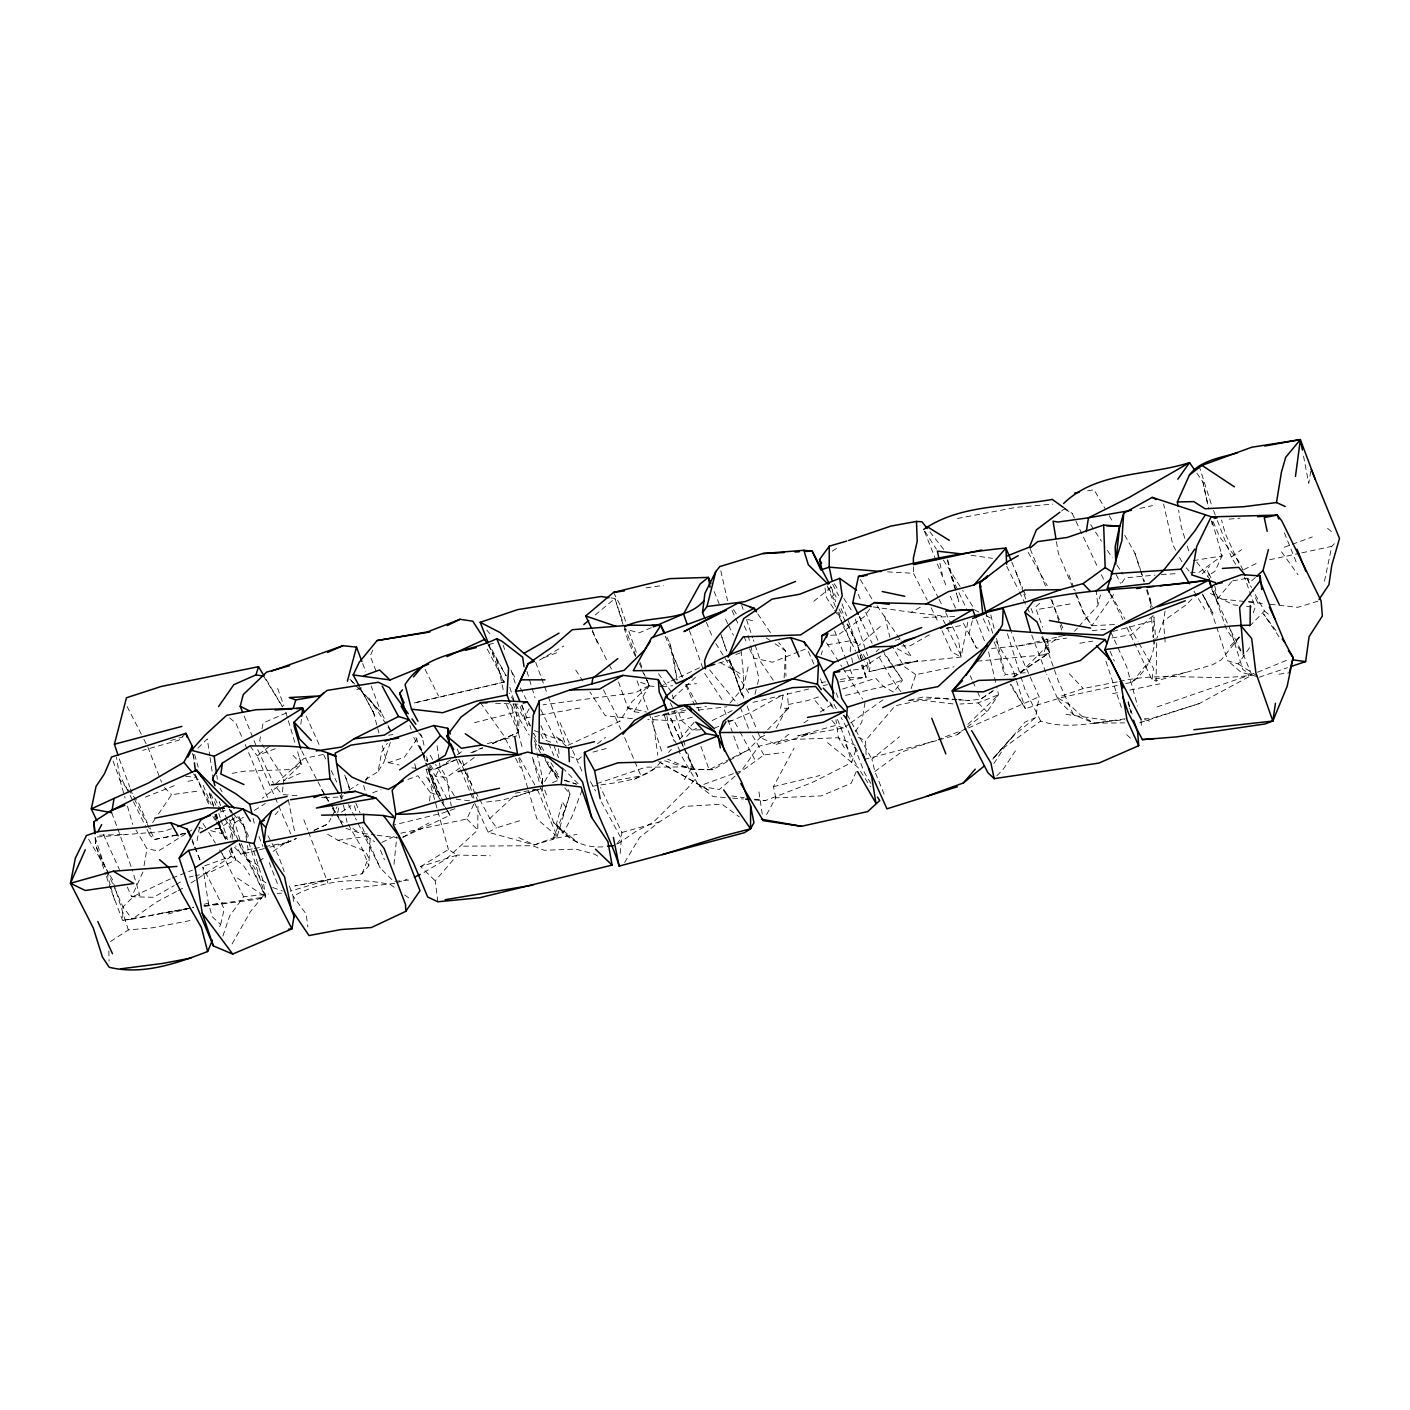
<?xml version="1.0" encoding="UTF-8"?>
<svg xmlns="http://www.w3.org/2000/svg" width="1410" height="1410" viewBox="0 0 1410 1410"><rect width="100%" height="100%" fill="white"/><g stroke="black" fill="none" stroke-linecap="round" stroke-linejoin="round"><path stroke-width="0.75" stroke-dasharray="5 3.75" d="M1156.729 642.854L1156.077 681.048L1151.988 679.779L1134.468 642.995M536.963 752.781L542.55 778.461L542.356 791.045L533.244 789.9L514.157 793.354M850.283 651.79L850.477 640.722L842.792 622.762M1125.779 683.586L1132.142 682.211C1152.798 666.983 1158.897 640.915 1153.063 616.84M741.149 650.644L743.563 675.496L743.211 687.534L728.177 705.194M191.002 883.048L231.381 856.328L231.769 847.727M232.156 839.109L232.438 832.658L224.384 817.571M492.319 743.793L518.351 732.442L519.215 716.844L509.433 686.141M784.136 677.928L785.634 650.909L778.708 642.608M185.45 833.433L154.642 839.461L149.777 835.266L150.271 827.829M620.171 853.491L621.863 832.499L600.572 787.52M370.178 838.157L368.821 865.669L361.912 873.847L294.743 885.921L330.839 879.047L290.319 891.19M424.022 872.438L446.565 858.725L477.778 829.996L477.955 805.392M296.981 795.698L282.229 794.588L283.005 786.41M283.199 784.365L283.78 778.25L265.433 749.626M393.972 864.348L396.827 836.624M300.859 724.264L301.529 718.219M429.574 800.88L430.455 792.667L417.906 775.712L407.631 779.589M864.982 702.673L861.792 722.184L852.803 735.086M1165.101 611.024L1163.461 620.946L1156.764 638.554M967.771 622.321L961.091 657.025L905.608 662.753L869.177 671.706L865.528 663.687M993.557 757.734L1013.402 735.756L1035.592 717.62L1039.135 696.769L1029.494 675.425M1310.789 471.275L1308.727 483.295L1303.563 456.258M144.049 865.669L146.975 848.732L136.03 830.067M197.136 840.66L199.674 826.154M905.608 662.753L917.734 660.938L869.177 671.706L870.534 664.216L866.357 651.913M365.366 779.695L378.091 771.587L381.705 751.953L387.327 743.246M260.462 736.76L259.687 740.691L264.287 747.846M261.996 728.882L263.141 722.995L288.803 711.891M542.55 778.461L540.471 788.93L501.572 800.351L486.238 802.061M337.677 812.883L338.982 806.573M340.726 798.166L341.59 793.953M1324.484 581.237L1331.763 546.375L1334.336 543.731M220.63 924.59L224.208 908.992L202.828 867.009L208.416 903.123L212.258 916.764L220.63 924.59L218.779 928.45M748.164 667L741.537 694.531L746.419 697.879M1078.879 626.463L1097.861 605.472L1100.435 594.949M754.949 694.337L756.958 686.335M757.452 684.343L758.95 678.333L750.684 645.78M972.336 620.717L969.04 633.354L976.443 648.001L980.761 648.124M561.903 804.053L556.509 823.669C565.48 840.342 587.142 849.19 605.454 846.511M230.306 837.417L234.307 823.052L229.425 809.076M474.659 803.101L488.124 832.2L534.178 844.978L552.914 839.338L557.162 836.43L569.975 794.006L565.71 783.872M821.184 654.804L822.365 650.962M977.165 661.184L1043.347 654.91L1047.718 640.827L1044.493 635.452M754.262 799.858L765.066 800.704L812.654 782.338L851.728 762.528L856.346 748.181M390.323 742.471L383.82 762.352L378.091 771.587M222.903 936.064L229.636 915.971L243.648 896.742L268.711 894.063M911.089 688.662L915.795 674.632L954.006 666.807M563.013 815.544L569.975 794.006L564.775 787.908M1253.279 612.768L1255.217 607.41L1244.484 577.113M581.977 790.323L571.649 817.359L562.995 833.433L553.654 822.647L541.07 788.243M552.914 839.338L565.798 807.331L561.938 801.374M361.912 873.847L368.556 857.668L365.49 851.164L337.924 840.254L326.873 833.803M856.311 771.411L851.235 783.22L821.307 795.875L775.8 797.813L765.33 816.866M372.769 650.186L370.178 655.95L376.382 671.918M142.956 872.014L131.659 896.742L153.531 897.306L174.188 885.568M1212.071 521.312L1222.1 555.91L1214.944 571.35L1207.612 575.985M365.472 781.492L369.156 773.667M400.81 833.204L466.798 818.981L475.047 801.585M529.12 708.772L524.009 718.43L530.407 726.027M776.24 728.142L788.824 704.418L807.401 700.611L819.809 696.54M314.077 830.367L327.913 824.004L330.945 818.276M331.967 816.372L337.025 806.837M341.079 799.223L343.106 795.416M775.8 797.813L773.438 786.639L794.094 748.181M232.121 943.942L250.293 911.812L264.463 894.381L239.436 843.356M544.648 781.651L553.002 767.075M618.496 681.929L627.785 707.679L634.095 711.75L649.041 685.965L646.785 680.025M624.612 862.515L639.629 837.47L659.087 822.065L683.832 806.449L722.008 804.211L739.298 816.866M568.054 745.308L619.889 721.25L632.103 701.528L649.287 685.419L643.894 673.469M684.343 779.554L692.38 766.881L687.675 753.063M993.856 763.603L1004.572 747.177L1040.633 721.074C1068.093 730.292 1096.804 721.515 1124.704 719.77M1015.411 750.843L1003.409 768.996L996.799 775.888M967.225 727.066L987.106 711.786L998.562 694.707L996.57 686.141M152.632 822.629L154.888 819.298M158.449 814.028L171.526 794.694L200.22 790.798M417.113 738.84L404.317 757.311L388.473 762.634L385.758 758.527L381.775 743.634M1202.378 594.103L1213.005 613.315L1202.783 594.544L1212.953 615.941L1227.775 660.779L1238.244 663.969L1249.542 647.701M1113.653 594.438L1091.851 625.74L1084.537 615.43L1073.556 589.345M1121.814 582.823L1125.303 577.853L1155.019 575.121M869.741 609.032L863.801 617.087L837.981 634.993L829.944 635.311M684.573 748.675L697.65 776.223L687.181 788.595L653.464 822.136L635.487 831.671L617.175 844.308M616.646 844.044L621.158 838.351L600.66 800.457M1132.142 682.211L1150.084 659.915M1239.513 637.179L1221.307 659.792L1212.635 664.745L1156.077 681.048M1231.617 581.713L1217.606 598.704L1214.68 590.614M600.942 784.876C622.198 781.704 647.948 779.73 661.678 760.66M668.587 752.499L671.354 749.239M679.638 739.439L696.205 719.84M866.057 754.843L865.564 740.497L895.191 705.758L921.417 700.118L953.689 704.013M437.84 901.783L435.232 880.827L457.281 855.059L490.31 855.799M1013.402 735.756L992.711 759.197L1025.14 722.008L1035.592 717.62M275.197 814.645L278.14 811.402M1074.508 631.31L1077.434 628.085M686.688 736.478L692.61 730.257L696.505 728.318M729.516 760.378L748.093 750.032L766.088 731.455M767.586 729.904L788.595 708.225L787.344 693.279M1230.295 646.044L1239.196 636.897M1249.595 626.216L1264.453 610.971L1252.397 589.556M996.535 638.413L1005.33 674.703L1020.346 673.011L1046.766 646.397L1059.615 636.121M1202.095 573.87L1209.516 566.415M1191.908 599.074L1186.039 604.908L1163.461 620.946L1164.59 635.029M197.929 748.111L207.288 738.946L209.755 755.531M938.76 739.986L957.284 734.698L961.867 730.257M967.983 724.335L998.562 694.707L978.117 702.903L959.893 704.031M185.926 733.323L178.788 740.232L142.674 750.367M277.911 786.48L262.348 798.219M299.466 757.928L301.317 764.238L284.15 780.541L300.295 773.226M519.638 820.761L496.567 827.864L489.834 818.487L511.601 798.289L535.342 789.635M672.588 698.479L697.562 675.284M1255.376 577.465L1250.776 581.643L1248.079 578.452M275.884 783.749L304.067 758.386L323.207 754.491M1039.663 603.357L1035.328 607.181L1042.572 627.203M880.351 626.445L857.826 646.309L847.269 617.933M735.121 776.099L719.364 789.477L699.113 786.075L678.721 751.23M736.69 774.76L763.973 754.949L783.978 752.429M595.249 614.989L614.901 598.51L623.149 623.149M876.068 651.596L879.223 648.952M581.378 756.87L578.153 759.496L570.768 756.765M597.505 743.757L605.577 737.201M884.07 794.094L874.852 771.552L871.909 759.162L899.492 736.69M813.799 601.295L831.177 587.212L835.672 601.753M757.716 731.684L760.166 737.624L776.275 744.357L791.627 731.949M957.284 734.698L965.568 728.336M1061.536 510.966L1064.885 508.446M269.856 746.137L257.025 755.637L274.333 795.769M874.852 771.552L901.29 752.129L936.187 740.162M1235.689 564.317L1231.335 557.109L1241.576 549.636M450.495 759.69L440.167 767.128L435.443 776.416L447.887 800.58M457.386 754.72L462.55 751.001M474.289 757.558L446.635 777.439L435.443 776.416L428.217 763.445M843.515 728.001L836.095 725.304L797.901 735.861L843.515 728.001L848.89 724.158M850.688 722.872L882.96 699.853M1220.778 553.407L1222.1 555.91L1199.082 572.301L1188.612 572.918M219.66 828.287L213.245 829.186L219.66 828.287L237.444 815.755M259.105 861.21L266.137 856.311M273.17 851.393L288.997 840.36M1013.931 677.17L1049.41 652.724L1047.718 640.827M993.292 690.495L980.814 699.06L969.498 700.594L959.029 699.801M1012.891 677.029L1049.41 652.724L1042.73 636.615M342.894 825.996L337.237 814.998L351.019 805.639M252.337 848.89L248.107 849.666L241.039 854.389L233.672 846.194M803.876 722.854L809.305 719.276M820.162 712.103L832.852 703.731M832.288 551.187L839.567 546.428M992.957 691.129L980.814 699.06L977.289 691.288M110.491 941.528L128.328 929.948L152.439 927.798L193.611 919.902M880.827 655.967L860.488 669.063L843.955 671.142M349.01 790.129L358.105 784.33M234.307 823.052L243.436 817.289M254.399 810.38L265.344 803.471M185.697 833.839L158.449 850.953L146.975 848.732M187.512 832.693L192.959 829.274M420.638 866.604L448.433 849.525L457.281 855.059L420.638 866.604L435.232 880.827M539.466 660.162L563.753 646.062M929.313 634.87L910.349 645.71L901.871 645.991M176.056 884.511L183.582 880.245M664.656 760.783L690.354 769.049L709.107 769.754L712.808 769.666L727.666 761.4M873.231 606.934L911.23 612.292L922.352 606.106M402.731 837.24L428.904 822.947M1139.756 722.748L1199.205 703.59L1251.816 675.196L1244.325 656.796L1226.242 628.596L1212.776 589.891M176.373 891.543L156.281 902.188L132.24 919.126L122.582 920.413L111.372 890.856M178.189 890.574L185.503 886.696M641.938 669.997L649.287 685.419L635.663 692.61L542.991 704.824M659.827 686.846L669.257 681.964M671.142 680.977L700.488 667.318M488.124 832.2L496.567 827.864M634.394 779.307L654.769 768.82M730.451 758.791L709.107 769.754L700.699 745.82M732.407 757.804L748.093 750.032M760.166 737.624L765.841 734.751M1243.832 569.64L1258.971 562.061M712.103 720.58L733.553 709.953M381.828 842.457L395.117 835.971M297.616 751.706L301.317 764.238L290.354 769.56L244.441 771.182L229.777 773.808M231.029 847.974L235.858 859.889L209.35 872.667L195.25 875.733M170.416 878.888L133.968 896.125L122.987 906.983L122.582 920.413L193.505 907.441M172.337 877.972L192.43 870.164M269.786 847.181L286.212 843.057L296.294 838.58M286.212 843.057L296.153 838.509M314.025 830.349L327.913 824.004M455.077 759.955L433.505 769.754L424.851 768.996M470.764 752.817L482.608 747.617M966.467 728.811L938.249 739.457M968.423 727.948L1039.135 696.769M457.034 759.373L433.505 769.754L428.957 762.669M472.72 752.447L482.52 748.128M714.711 728.071L718.765 726.309M728.864 721.938L751.107 712.297L783.22 694.566L780.594 708.296L788.595 708.225M651.261 627.714L639.171 632.843L624.63 628.948M492.531 743.405L518.351 732.442L516.36 712.068L513.187 704.048M1257.508 672.217L1289.181 659.245M552.544 782.62L558.272 780.294L547.732 761.594M798.624 651.773L772.486 662.242L753.751 658.047L748.322 646.185M800.633 650.979L806.661 648.565M145.248 797.179L175.88 785.035M543.766 657.73L557.408 652.477M275.32 748.71L257.025 755.637L250.046 745.89M372.698 792.79L380.911 789.688M537.457 789.529L557.162 836.43L534.178 844.978L517.999 837.152M1284.263 547.256L1290.273 545.053M1292.265 544.313L1312.287 536.963M1043.347 654.91L1049.41 652.724L1041.32 635.328M733.359 773.667L699.113 786.075L713.231 796.615L730.503 797.972M735.385 772.944L741.431 770.741L758.739 746.242L786.551 739.686L838.404 737.73L855.147 745.291M735.826 654.487L741.607 652.442M204.732 865.793L231.381 856.328L243.295 865.37L249.799 875.116M454.884 808.723L442.793 813.006L393.584 825.044M1157.169 706.921L1253.437 673.733M1117.319 681.894L1083.215 688.538L1057.13 697.509L1046.661 674.227M171.526 828.692L163.366 831.477L94.999 837.17L95.898 845.894L105.75 874.5M220.489 812.001L228.649 809.234M356.748 689.543L362.652 687.551M596.835 783.643L645.851 767.146L692.38 766.881L697.65 776.223M1259.253 677.205L1287.471 667.705M394.8 883.347L341.696 889.657M396.844 882.66L407.049 879.241M842.563 689.067L875.663 678.192L883.524 686.547L893.728 692.169L902.506 680.202L882.378 649.869M1199.205 703.59L1150.842 718.73L1144.427 718.73M394.201 887.26L390.711 884.704C357.717 877.002 323.101 879.963 293.104 896.196L293.597 904.638M776.275 744.357L812.883 733.218L797.901 735.861M1317.909 601.206L1297.799 607.322L1267.854 604.044M170.68 740.567L182.947 736.866M718.712 663.105L728.547 660.197L750.279 695.535M654.628 716.844L683.409 708.543M946.233 628.649L950.375 627.45M936.716 740.585L866.198 758.933M621.863 832.499L659.087 822.065M692.363 717.144L678.404 721.003L647.789 719.435M168.107 914.015L193.575 907.141M204.186 904.268L208.416 903.123M592.976 752.094L609.261 747.723M487.331 743.669L516.677 735.897M1112.895 631.416L1150.948 621.369M895.385 640.211L901.589 638.589M474.465 722.66L516.36 712.068M257.466 850.265L241.039 854.389L235.664 845.894M259.528 849.754L267.741 847.692M489.2 644.405L493.465 643.348M752.94 702.339L808.582 689.032M773.438 786.639L819.897 775.518M888.511 667.829L917.734 660.938M504.427 682.035L413.518 703.114L504.427 682.035L485.622 645.903M845.524 695.377L883.524 686.547L902.506 680.202L884.387 654.134M823.246 685.612L827.406 684.643M991.565 648.441L1019.888 645.727L1065.678 635.135M1139.879 508.393L1152.552 505.555M685.877 710.076L661.131 715.469L685.965 711.979M696.188 707.82L706.445 706.533M1185.722 672.394L1151.988 679.779L1153.468 668.393L1139.192 643.647M189.204 877.038L193.24 876.174M1117.319 685.419L1062.241 697.351L1025.334 708.648L1010.247 684.696M1269.687 559.752L1299.65 553.302M1301.783 552.843L1331.763 546.375M530.125 717.144L524.009 718.43L509.08 693.015M540.347 714.993L580.567 707.926M1112.596 693.667L1119.046 692.31M1129.798 690.072L1159.901 683.815M1119.452 681.488C1162.792 671.125 1207.894 681.559 1251.816 675.196L1242.897 669.574L1230.648 630.358L1211.807 589.345M957.425 518.492L1016.099 507.371L1052.918 504.075M254.47 848.485L262.947 846.916M265.062 846.529L288.398 842.228M946.991 628.155L961.391 625.494M1232.728 580.867L1247.48 578.206M827.529 644.828L850.477 640.722L857.016 643.207L859.589 652.795M187.882 781.299L198.352 779.43M556.421 838.086L576.919 834.42M616.804 780.188L641.004 775.941L624.401 737.025M839.814 681.894L866.057 677.346L862.814 665.079M1087.603 490.839L1094.037 489.746L1104.911 508.323M159.559 913.521L187.019 908.868M203.921 905.995L265.574 896.919L263.282 881.409L252.989 848.697M1039.434 609.138L1073.68 603.357M592.588 786.251L598.862 785.211M1079.866 643.242L1092.697 641.109M1111.944 637.919L1131.19 634.729L1154.279 614.654L1153.186 637.549L1151.459 616.487M1193.389 560.616L1222.1 555.91M1019.888 645.727L1066.542 638.113M388.666 735.209L392.932 734.522M821.184 682.528L825.467 681.841M840.43 679.444L853.261 677.382L866.057 677.346L862.867 665.291M204.009 905.766L222.939 902.77M698.443 710.023L726.802 706.798M954.711 616.558L923.603 617.404M646.097 587.847L663.44 585.397M185.397 833.151L154.642 839.461L147.38 824.48M1125.162 718.783L1094.213 723.154L1073.433 714.694L1060.091 702.145L1057.13 697.509L1069.45 704.577L1081.399 715.857L1094.213 723.154L1124.581 722.872M533.244 789.9L538.655 789.177M187.53 908.639L132.24 919.126L122.987 906.983L113.382 885.304M204.908 906.313L257.025 899.316L265.574 896.919L249.006 842.845M1278.958 674.174L1289.286 672.817M337.924 840.254L370.372 835.989M1092.098 630.623L1106.727 629.16M727.507 721.039L733.905 720.387L738.963 729.851M321.656 797.443L330.24 796.632M408.618 880.104L393.725 881.426L380.242 868.049L355.408 818.047M661.977 686.67L672.764 685.736M685.701 684.625L696.487 683.691M1229.15 519.109L1240.077 518.193M277.224 893.447L281.489 893.147M700.647 729.728L692.61 730.257L681.524 720.51L677.928 710.675M1161.382 574.54L1178.126 573.535M1114.446 624.542L1091.851 625.74L1083.056 611.411L1074.438 589.186M324.388 797.778L338.118 797.091M1020.346 673.011L1028.454 672.658M99.634 835.178L126.001 834.473M463.537 846.176L532.451 845.7L544.366 850.283L575.756 849.102L594.703 854.231L599.92 857.491M712.808 769.666L690.354 769.049L667.635 759.144M495.527 703.255L519.303 704.207L527.71 726.062M632.491 718.642L605.295 715.716L589.926 691.957M887.577 571.861L913.504 573.324L927.251 600.131M1248.678 601.735L1257.385 602.264L1254.036 594.368M956.949 699.642L938.126 698.232L907.053 700.682L923.638 696.91L956.403 699.536M732.671 798.148L743.458 798.994M958.571 699.712L969.498 700.594M649.041 685.965L655.509 686.494M411.879 767.868L416.197 768.238M185.662 776.311L196.272 777.298L208.98 804.74M1244.325 601.453L1217.606 598.704L1214.68 585.502M1248.608 601.929L1265.722 603.815M469.565 800.774L456.47 799.311L435.602 764.414M1237.962 605.401L1233.644 604.908L1210.45 593.451M1246.581 606.406L1255.217 607.41M911.23 612.292L941.052 615.853L945.951 625.476M345.855 828.287L359.779 833.046L374.919 834.967M377.087 835.231L400.863 838.263L449.949 815.28L446.247 807.577M634.095 711.75L642.414 712.896M971.102 555.276L992.481 558.342M731.737 795.945L744.233 797.725M754.65 799.206L765.066 800.704M610.953 597.946L614.901 598.51L623.749 626.904M1065.995 714.341L1110.586 720.81M388.473 762.634L399.118 765.013M627.785 707.679L646.538 712.05M747.67 619.466L753.539 620.893M198.599 827.511L202.617 828.551M210.636 830.649L222.657 833.786L226.235 838.721M1257.209 676.641L1240.941 672.165L1227.775 660.779M564.582 780.488L576.426 784.207M430.455 792.667L437.223 794.87L440.695 800.439M564.441 780.082L576.373 784.013M1144.656 719.558L1152.27 722.114M640.545 682.281L649.287 685.419M272.712 887.507L282.405 891.014M534.267 730.591L562.149 740.902L564.811 744.409M550.764 742.171L543.326 739.386L540.823 733.746M858.267 737.395L865.564 740.497M239.154 844.026L246.609 859.395L255.598 863.66L261.537 868.701M978.769 612.028L975.068 610.178L962.66 590.508M986.172 615.765L991.723 618.549M720.457 662.647L743.563 675.496M658.682 761.576L709.988 790.992L660.585 762.669M1064.603 509.151L1072.199 513.346L1097.738 567.349M897.253 648.688L911.494 656.743L901.025 640.792M1238.244 663.969L1257.491 676.095M339.035 819.58L344.216 822.947M352.87 828.551L359.779 833.046M237.497 878.113L265.574 896.919L240.599 842.211L231.311 810.644M766.141 637.813L773.226 642.572M775.007 643.771L785.634 650.909L785.934 676.183M266.014 882.889L260.973 879.399L253.465 866.269L246.609 859.395M1063.88 507.547L1072.199 513.346M915.795 674.632L903.845 666.26L891.913 645.657M562.149 740.902L555.769 736.284L566.133 746.154L548.296 696.716M362.476 827.582L365.719 835.407L374.514 841.752M404.652 894.927L409.887 898.752M1264.453 610.971L1270.921 616.188M827.547 742.682L858.003 767.463L870.499 786.78M1327.585 528.327L1333.543 533.385M229.689 717.866L235.734 723.013L241.762 736.707M557.162 836.43L536.91 818.822L528.768 791.609M1126.731 734.733L1131.225 738.84M351.319 680.642L357.153 686.37M358.616 687.798L381.229 712.702L387.08 723.612M978.117 702.903L987.106 711.786M466.798 818.981L477.778 829.996M164.424 787.538L171.526 794.694M562.378 767.727L578.364 783.978M543.608 755.02L549.054 766.846L559.047 777.28M1069.309 673.751L1083.215 688.538M349.874 679.215L381.229 712.702L371.183 686.053M549.054 766.846L560.616 779.236M292.98 755.249L301.317 764.238M227.786 839.637L221.899 833.098L217.986 820.708M1186.233 567.807L1189.141 571.068M229.477 809.287L232.209 812.477M233.567 814.063L244.476 826.806L247.12 843.427M815.191 700.647L824.938 712.156M831.918 720.369L836.095 725.304M486.785 630.094L492.055 636.333M276.959 788.296L282.229 794.588M770.389 632.632L757.628 613.65M193.522 773.949L196.272 777.298M709.723 669.979L737.536 703.942M237.444 816.778L242.837 823.387L249.57 838.597M113.1 761.083L119.797 779.642L126.424 787.732M127.746 789.336L138.339 802.272L147.38 823.246M929.824 531.782L944.189 550.059M1196.773 562.026L1209.568 578.805M871.874 598.827L858.478 576.514M877.02 605.683L899.862 639.03M1275.98 630.605L1263.448 613.843L1280.068 638.36M418.735 732.812L422.33 737.694L424.727 748.322M1281.549 551.856L1298.064 574.822M480.387 702.656L503.511 735.192L510.579 748.692M658.452 673.627L670.755 691.023M1196.826 473.125L1202.906 481.867L1208.07 505.503M900.796 691.658L889.534 675.443L878.853 656.672M773.279 680.184L760.854 662.207L753.363 639.858M219.466 849.807L225.653 858.813M863.308 654.557L866.604 659.51L869.177 671.706M733.517 609.649L737.077 615.042M744.233 625.828L747.635 633.513M704.683 673.434L723.312 701.528M368.821 697.827L390.517 730.856M212.91 816.584L215.272 820.197M216.453 821.995L223.538 832.834L225.494 838.703M1090.706 524.731L1101.457 541.211M1107.414 550.376L1112.19 557.708M1116.967 565.04L1122.924 574.187M540.541 752.993L533.808 739.651M545.265 760.272L558.272 780.294M833.504 608.397L826.56 597.628L824.779 586.789M834.667 610.195L841.629 620.964M575.738 670.05L582.823 681.012M834.297 583.758L839.02 591.054M843.726 598.351L853.138 612.962M420.955 750.261L414.928 734.98M422.101 752.041L427.812 760.889M924.854 531.253L936.416 549.248M943.343 560.052L961.532 588.728M826.577 642.872L841.699 666.437M842.863 668.252L862.656 699.06M510.438 704.101L529.279 735.121M203.022 823.493L207.534 830.631M208.662 832.411L215.43 843.127M426.613 777.033L438.739 796.386M715.787 643.524L734.381 673.257L741.537 694.531L729.622 659.774M441.859 802.29L446.476 809.71M447.64 811.578L449.949 815.28L445.014 806.767M854.883 746.807L858.073 751.971M263.547 676.13L282.511 706.886M301.705 750.878L324.864 794.905M325.992 796.738L331.614 805.868M332.742 807.683L337.237 814.998M339.898 795.081L342.101 798.695M995.936 641.092L1012.468 668.199L1015.041 676.289M870.939 783.466L864.471 772.75L848.186 730.697L841.118 717.531M763.973 754.949L750.173 731.755M487.966 644.775L506.172 675.901L488.917 644.229M430.12 755.231L434.509 762.581M266.173 679.461L282.582 706.833M220.066 788.419L222.128 791.891M1193.953 591.107L1204.792 609.367M88.601 839.179L109.081 873.812M110.174 875.645L112.324 879.294L128.328 929.948M1010.882 684.132L1025.334 708.648L1015.693 678.316M844.431 747.934L838.404 737.73L835.918 719.699M535.782 737.025L533.632 733.341L535.447 737.289M541.193 746.19L544.419 751.706M550.905 762.722L558.466 775.571M1109.265 515.76L1113.6 523.18M321.48 789.441L324.776 795.081M325.869 796.967L331.35 806.397M332.46 808.283L336.849 815.808M442.053 801.673L444.027 805.075M1110.639 594.139L1124.916 618.902M1129.304 626.516L1138.099 641.744M348.147 824.215L361.876 848.044L368.821 865.669M1028.242 552.42L1047.278 585.661M238.924 816.549L242.837 823.387L247.755 838.827M1124.704 535.201L1134.962 553.284L1140.39 569.376M534.02 737.271L542.462 752.235M519.585 757.681L536.399 787.661M413.764 737.518L420.991 750.49M422.013 752.341L427.177 761.594M847.216 714.817L871.909 759.162M210.742 793.618L215.994 805.392M686.388 684.625L696.663 703.308M845.559 744.762L858.003 767.463M360.185 687.816L374.972 715.416L359.391 686.511M592.517 631.768L608.08 662.77M609.12 664.692L612.24 670.437M459.184 759.69L463.238 767.146M590.42 781.492L595.531 790.975M834.033 704.383L837.064 710.023M388.05 725.427L390.975 730.891M1175.711 550.252L1172.856 544.894L1163.602 504.057M1179.518 557.391L1182.391 562.749M739.968 731.755L756.148 762.017M475.628 791.874L478.677 797.584M479.7 799.47L489.834 818.487M331.544 804.37L335.65 812.125M336.673 814.046L341.802 823.74M134.25 798.924L146.464 822.612M832.675 584.322L838.721 595.76M267.97 835.795L278.263 855.253L284.203 871.627M955.504 608.133L950.287 596.254M963.488 623.326L976.443 648.001M839.02 609.049L846.018 622.339M847.022 624.225L857.016 643.207L859.677 653.253M603.445 689.878L619.889 721.25M515.619 758.351L520.66 767.992M464.595 770.794L458.62 759.232M465.6 772.715L473.601 788.067M512.394 672.676L516.342 680.272M520.29 687.868L526.194 699.254M1230.648 630.358L1242.386 653.024M348.499 804.705L354.421 816.143M194.95 774.108L210.337 804.899M132.434 799.84L119.286 774.495L116.501 757.188M133.439 801.797L146.111 827.317M830.455 586.049L836.112 597.047M613.597 592.412L620.1 605.049L625.652 621.616M670.296 702.85L673.293 708.666M931.199 607.798L938.566 623.097M666.824 637.056L669.821 642.907L673.575 657.254L677.082 680.131L669.821 642.907M127.076 706.516L142.886 737.36M143.873 739.281L146.834 745.062M147.821 747L161.551 782.18M946.921 627.415L962.307 658.259M225.494 839.496L217.158 822.383M230.2 848.767L235.858 859.889M928.538 578.576L938.108 597.435M939.06 599.321L942.885 606.864M843.356 626.639L855.641 651.067M540.894 725.498L547.855 741.378M425.062 669.345L438.545 696.082M727.648 623.625L724.07 615.729M728.617 625.564L733.429 635.205M222.198 853.825L243.648 896.742M1109.3 592.341L1122.924 619.642M1126.819 627.432L1133.534 641.057M677.011 745.062L669.415 729.869L666.384 713.002M677.946 746.965L680.801 752.658M1040.633 721.074L1024.894 689.261L1021.016 676.941M1006.758 566.291L1018.39 589.856M1019.36 591.83L1026.145 605.577M1027.114 607.551L1030.023 613.438M1041.655 637.003L1049.41 652.724M540.805 709.565L557.232 743M1101.333 574.681L1104.048 580.197M214.902 798.553L222.375 813.782M1116.226 574.61L1120.492 583.405M945.758 612.768L951.503 624.595M952.455 626.551L958.201 638.377L961.091 657.025L951.486 651.773L942.021 630.746M1243.038 570.239L1238.368 560.563L1219.791 537.192L1212.688 520.59M1246.793 577.959L1251.463 587.635M1211.014 577.941L1207.365 570.363L1210.291 578.47M221.458 807.525L235.435 836.341M440.678 796.033L425.855 763.004L437.223 794.87L428.605 771.006L439.532 795.91M441.594 797.954L445.313 805.656M859.201 616.399L872.12 643.312M420.48 733.835L422.33 737.694M323.877 755.178L325.71 759.021M331.191 770.512L336.69 782.004M635.522 656.514L628.173 641.092L624.383 628.93M679.902 738.84L668.358 713.407M680.836 740.814L683.639 746.701M257.713 749.644L273.452 783.308M103.388 834.491L119.445 869.582M947.379 559.876L951.186 576.197L966.432 608.609M877.901 640.316L865.687 612.363M615.447 717.69L620.823 729.287M214.426 816.513L216.241 820.426M983.246 618.62L990.437 634.165M994.032 641.92L998.527 651.632L1004.431 675.496M147.028 829.309L149.777 835.266M539.078 745.167L542.709 753.046M457.21 749.027L459.801 754.667M214.813 814.645L221.053 828.269L216.347 814.046M732.072 610.565L734.786 616.487M735.685 618.479L738.399 624.418M743.81 636.28L747.423 644.194M683.321 746.965L668.269 712.491M684.238 748.957L692.38 766.881M1110.78 631.962L1126.766 667.089L1137.57 705.899M970.239 675.742L972.001 679.62M972.882 681.559L976.407 689.331M860.082 651.684L847.621 623.907M860.981 653.694L864.63 661.695M1028.63 673.469L1016.363 646.291L1011.516 632.314M559.999 722.66L571.702 748.551M572.619 750.543L583.423 774.442M306.181 715.998L320.334 747.353M1045.779 672.288L1031.785 635.099M635.822 655.527L623.837 625.212M639.417 663.493L642.995 671.477M127.305 887.031L131.659 896.742L139.854 895.421L133.263 873.178M1073.433 714.694L1058.311 680.942L1041.585 633.425M355.761 803.118L360.043 812.794M365.719 835.407L380.242 868.049M112.5 883.33L95.898 845.894L95.087 835.795M828.763 587.653L834.015 599.55M808.388 651.596L814.363 665.15M820.338 678.703L822.911 684.502M1212.582 591.142L1218.117 603.691M673.575 657.254L682.334 677.205L664.815 635.346M685.842 685.189L694.619 705.159M245.217 744.533L268.2 799.223M275.197 797.778L277.805 803.806M278.669 805.797L290.777 833.909M521.541 705.3L530.178 725.339M841.047 608.556L844.326 616.24M506.401 704.507L518.351 732.442M1110.181 651.314L1114.323 661.114M1247.357 578.558L1250.688 586.472M1072.71 587.336L1058.346 553.231L1056.231 540.435M229.389 819.598L238.607 841.382M548.719 743.405L553.813 755.548M1011.798 562.132L1022.673 588.305M743.757 698.109L728.899 659.281M747.036 706.005L756.888 729.71M456.576 759.655L459.854 767.551M460.682 769.525L469.724 791.257M470.552 793.231L473.83 801.127M203.199 785.405L211.218 804.687M215.237 814.328L222.657 833.786M1023.501 590.314L1026.85 598.369M1031.027 608.433L1033.53 614.478M192.077 841.083L193.734 845.083M194.562 847.075L200.361 861.034M1030.269 549.107L1045.92 587.018M1050.873 599.003L1064.039 631.116M858.214 594.245L860.717 600.29M380.418 850.089L384.401 859.747M1238.755 563.172L1225.237 533.509L1221.571 519.955M714.147 591.53L719.118 603.639M1284.404 532.857L1296.372 562.449M244.194 716.174L256.92 747.67M706.428 622.321L711.909 635.91M439.638 795.663L429.01 767.428M834.614 630.781L845.965 659.157M846.775 661.167L849.208 667.247M850.018 669.274L853.261 677.382M924.519 531.482L947.079 588.146M829.908 702.057L833.028 709.847M592.235 630.041L597.646 643.612M827.176 585.908L836.888 610.354M837.699 612.381L842.546 624.612M836.165 692.892L838.545 698.919M258.946 836.377L262.894 846.458M269.204 862.567L278.687 886.749M831.442 703.854L833.733 709.706M837.558 719.47L843.656 735.103L851.728 762.528M191.954 839.126L194.298 845.101M195.073 847.093L200.502 861.034M740.321 707.344L749.098 729.939M488.953 644.828L504.04 683.691M1068.956 575.051L1073.662 587.177M553.971 745.855L558.572 757.787M462.216 760.625L466.128 770.759M466.904 772.786L475.487 795.117M476.263 797.143L477.831 801.197M664.022 714.764L674.227 741.413M1213.534 510.438L1216.636 518.563M1217.412 520.59L1231.335 557.109M636.28 652.301L628.419 629.9M640.034 662.207L642.29 668.146M303.837 819.739L307.732 829.961M308.508 832.006L327.931 883.101M111.672 812.689L117.012 826.789M117.788 828.798L132.681 871.151M857.527 654.822L860.629 663M861.404 665.062L866.057 677.346M637.038 680.801L648.424 711.028M649.182 713.037L662.682 754.526M362.687 663.511L365.772 671.706M976.495 619.695L984.814 641.814M546.481 794.852L532.152 756.8L539.871 784.048M344.692 775.095L350.032 789.3M119.251 758.897L129.755 786.903M130.496 788.913L133.509 796.914M841.981 603.744L846.511 615.906M535.712 662.33L540.894 676.483M541.634 678.51L547.556 694.689M1015.993 572.196L1023.255 592.165M1023.977 594.174L1026.163 600.149M672.2 694.954L673.627 698.884M289.385 885.956L293.104 896.196L306.199 914.173L307.873 927.005M724.37 709.935L727.243 717.919M727.965 719.911L732.988 733.87M733.693 735.861L740.162 753.821M277.629 688.38L283.956 705.987M689.419 630.499L703.237 669.345M720.51 633.178L726.749 651.226M729.516 659.245L734.381 673.257M721.902 637.267L726.82 651.579M218.797 813.535L220.189 817.606M220.894 819.633L227.204 837.945M94.999 837.17L106.05 870.375M106.437 876.544L110.667 888.811M684.978 745.167L674.28 710.605M855.236 619.113L865.652 649.869M1141.078 571.385L1144.462 581.431M1147.176 589.486L1152.34 607.04M985.59 611.975L992.852 633.425M741.766 605.331L743.14 609.384M746.542 619.554L752.676 637.831M1105.898 661.29L1122.413 710.57M229.425 850.459L231.381 856.328M213.65 805.938L208.927 791.715L213.439 806.238M1129.657 708.12L1130.996 712.156M464.242 768.996L471.68 791.398M472.35 793.442L474.377 799.54M1052.001 600.237L1059.439 623.132M1060.126 625.212L1062.153 631.468M192.447 753.416L195.073 761.453M1199.046 465.688L1212.001 506.384M697.879 707.186L699.113 711.063M409.922 725.427L411.209 729.446M216.047 814.504L217.334 818.646M1134.962 553.284L1143.968 581.925M1146.559 590.103L1151.706 606.476M1007.445 633.813L1020.364 674.879M503.282 645.375L504.568 649.481M511.054 670.032L515.584 684.432M522.053 704.982L523.357 709.089M1184.823 538.25L1181.192 526.512L1178.637 510.12M1187.255 546.093L1189.088 551.962M838.879 612.116L841.435 620.418M1128.282 701.546L1132.054 713.883M526.97 671.407L535.007 697.774M951.186 576.197L958.835 601.524L956.614 593.222M345.926 777.738L349.539 789.794M354.368 805.85L356.184 811.878M518.739 758.122L528.133 789.512M363.621 785.405L366.529 795.134M285.86 712.314L295.131 743.458M119.797 779.642L125.102 797.989M127.446 806.132L132.751 824.48M106.631 872.42L110.174 884.704M110.755 886.749L114.88 901.078M1127.965 702.268L1130.961 712.826M859.871 616.981L860.999 620.982M194.633 754.562L198.211 767.075M426.261 769.384L448.433 849.525M947.714 560.017L956.068 591.142M373.245 711.715L378.938 732.988M860.206 655.245L862.338 663.282M414.716 763.709L416.849 771.711M860.118 654.839L862.285 663.017M511.83 707.767L522.863 750.049M748.146 635.558L750.19 643.736M990.842 614.936L994.473 629.882M884.74 615.976L889.851 637.179M253.077 818.293L254.981 826.295M988.586 651.878L996.059 683.991M1211.384 520.924L1212.283 524.837M851.675 657.871L853.526 665.978M720.81 570.821L727.56 600.66M426.631 756.817L428.534 765.313M535.095 744.233L536.505 750.649M496.567 659.069L503.723 692.116M1202.906 481.867L1208.67 509.045M343.458 805.145L345.732 815.932M346.19 818.082L347.089 822.383M939.906 563.136L942.426 575.139M288.38 800.069L295.166 834.315M1151.3 606.106L1149.908 597.523L1150.771 608.062M450.248 799.858L446.635 777.439L440.167 767.128L439.532 762.845M450.583 801.885L451.235 805.974M247.437 845.507L248.107 849.666M758.95 791.891L762.316 814.504M210.055 757.593L212.804 776.24M437.065 745.714L439.233 760.695M652.566 717.426L657.8 755.266M216.77 775.095L217.351 779.289M193.329 754.491L194.122 760.713M1153.415 639.453L1154.279 647.067M1096.099 589.68L1097.861 605.472M558.554 748.692L559.259 756.165M1164.748 637.038L1165.224 643.066M1141.007 720.404L1141.624 728.935M108.87 950.886L109.081 961.127M913.451 566.802L913.504 573.324M577.324 842.193L567.983 835.954L553.654 822.647L577.324 842.193M421.749 750.984L419.634 744.991L421.713 751.001M425.256 760.959L422.454 752.975L425.15 760.995M220.524 805.603L219.325 801.708L220.524 805.603"/><path stroke-width="1.5" d="M662.189 854.672L721.18 836.465L750.543 828.798L750.596 805.974L741.713 782.25L715.17 731.984L684.379 705.564L646.185 715.557L612.275 739.968L584.515 752.358C582.541 793.812 607.728 827.97 619.149 866.092L744.533 832.658L750.543 828.798L753.945 822.717L750.596 805.974M846.705 541.052L829.256 546.181L829.221 567.155L831.953 580.109M1122.783 697.016L1128.3 712.861L1142.4 739.598L1176.398 736.901L1264.982 723.964L1272.842 721.056L1287.171 686.282L1293.129 657.624L1284.739 642.361L1274.887 618.814L1260.135 580.85L1260.135 575.932L1241.734 574.575L1215.843 583.899L1195.045 595.937M667.3 697.051L658.311 679.638L622.956 675.355L569.675 690.036L539.325 700.647L539.096 742.806L568.653 747.917L594.421 741.748M1250.317 605.56L1250.071 625.247C1200.439 625.159 1153.803 644.07 1104.929 649.552L1108.877 659.422M821.501 646.291L821.924 635.628L874.482 602.581L928.133 604.009L949.952 610.689L972.724 609.631L975.738 617.686M833.627 700.188L832.182 685.542L833.61 672.464C889.587 649.552 943.519 621.387 1003.215 608.362L1002.439 624.841L996.888 634.183M821.29 689.596L817.483 684.238L818.487 664.921L817.641 659.386L804.123 641.902L790.798 637.62C743.951 643.912 700.241 664.78 665.573 696.822L663.616 702.726M509.75 702.286L506.965 694.971L508.587 668.128L496.778 638.659C465.882 653.87 425.133 652.143 405.075 684.608L411.473 709.177L417.959 721.215M1215.438 518.122L1152.27 497.377L1123.664 513.275L1121.866 540.753L1107.343 588.428L1109.3 592.341M957.39 786.762L886.943 808.829L846.441 718.518L847.339 707.168L841.752 698.267L837.522 680.66L833.61 672.464L839.814 671.671M561.18 784.559L581.061 787.027L591.689 817.5L607.904 841.611L612.099 865.105L479.7 897.747L437.84 901.783L427.653 896.971L413.465 862.85L393.249 824.921L395.857 814.187C452.945 815.509 504.78 786.463 561.18 784.559L562.713 769.032L548.631 757.611L527.71 752.076L458.109 771.658M1116.085 559.664L1119.522 527.375L1123.664 513.275M301.758 716.21L302.639 708.155L256.162 709.723L226.675 715.293L205.437 734.769L191.355 750.314L187.882 757.1M321.586 815.174L363.621 814.416L383.52 815.526L398.66 835.883L419.986 890.715L405.763 911.354L371.412 927.533L341.255 929.507L309.001 935.553L291.535 909.714L284.485 876.632L273.663 861.034L264.058 842.087L265.838 827.494L271.654 811.085L288.38 800.069M704.859 618.426L702.515 612.61L704.894 593.381L715.787 571.543L719.84 566.556L762.722 553.548L803.841 550.305L812.195 551.134L829.203 583.564M1295.473 476.333L1300.372 439.603L1251.763 447.234L1201.99 465.388L1189.406 475.047L1177.368 501.925L1178.002 506.031M1291.507 666.348L1305.625 661.59L1309.079 636.703L1322.368 615.976L1321.099 600.924L1281.831 520.924L1277.213 515.091L1211.102 516.888L1196.685 546.498L1191.767 574.892L1215.631 582.683M335.88 756.095C309.037 743.951 278.792 746.242 250.046 745.89L222.48 762.986L220.859 774.037L243.93 784.542M1193.812 729.745L1272.842 721.056L1275.451 703.29M1086.264 531.711L1088.485 517.822L1129.34 497.342L1189.529 462.621L1194.393 469.618M1177.368 501.925L1193.829 501.625L1205.074 508.763L1243.832 506.701L1276.491 502.542L1281.408 472.227L1285.726 457.245L1300.372 439.603L1315.424 479.717M294.214 915.319L291.94 928.89L232.703 954.059L213.386 945.951L187.9 884.951L179.193 858.144L200.784 819.933L224.913 806.044L243.049 808.952L257.413 816.337L260.145 820.215L254.047 843.568L272.289 890.979L291.94 928.89L288.433 929.243M112.007 810.644L114.069 798.413L148.614 782.955L183.917 762.281L192.254 746.207L185.926 733.323L111.602 756.976L104.41 773.896L96.039 786.392L91.297 808.917L96.885 820.726M591.795 684.009L592.87 678.104L617.827 658.611M212.416 940.153L207.64 951.538C176.532 963.435 142.727 975.385 109.204 967.278L102.419 957.038L93.236 927.886L70.5 883.294L75.329 858.232L86.433 835.531L97.695 831.653L143.82 827.088L170.628 822.647L187.107 829.133L190.403 835.161M1030.164 548.014L1037.654 541.634L1067.229 537.439L1103.66 525.066L1119.575 526.159L1115.169 546.904L1115.821 563.947M858.267 614.478L852.733 602.934L858.478 576.514C906.947 564.352 956.103 552.579 1005.912 548.049L1010.952 560.123M118.052 755.231L114.404 744.216L126.477 697.756L161.093 686.511L258.524 666.683L263.987 675.795M715.787 571.543L706.992 606.511L702.515 612.61M1289.286 672.817L1293.129 657.624L1288.388 650.609M1256.909 576.073L1263.025 570.504L1268.365 549.706M242.608 712.226L240.211 706.322L243.26 694.601L266.649 672.094L289.614 665.731M347.389 681.206L356.501 647.12L342.877 645.71L271.707 671.037M293.351 708.137L295.748 699.889L319.347 695.941L289.262 697.562L295.748 699.889M826.471 637.532L827.652 633.689L821.924 635.628M218.568 706.569L233.831 684.678L255.968 674.879L258.524 666.683M384.965 741.114L433.875 725.498L447.71 728.3L449.508 744.374L445.313 755.125L432.782 763.286M728.124 657.236L743.757 618.532L772.081 599.127L799.646 594.245L839.673 578.382L856.557 590.208M539.325 700.647L533.227 715.381L531.27 742.841L531.905 752.799M519.814 701.299L515.514 691.288L528.151 663.74L552.614 646.767L572.284 629.706L630.605 625.176L660.832 625.388L664.833 633.178M70.5 883.294L113.329 871.221L133.791 883.488L85.217 890.486L70.5 883.294L85.287 849.772M359.18 685.983L353.17 674.949L359.268 662.224L377.105 640.545L427.389 631.944L460.048 619.29L472.738 621.175L486.891 642.978M97.854 831.812L101.661 824.656M833.892 693.244L815.773 655.914L827.652 633.689M653.288 626.851L683.533 613.985L700.1 583.987L708.366 577.395L710.851 583.458M725.938 721.744L719.541 732.513L724.423 750.878M1189.406 475.047C1200.315 460.33 1220.725 457.721 1237.328 452.804M650.521 641.145L644.793 649.887L624.101 670.349C588.234 678.686 551.856 686.864 515.514 691.288L528.151 663.74L534.002 661.484M652.812 637.637L660.832 625.388L652.019 625.282M1205.215 515.091L1194.764 531.041L1163.356 570.609L1149.132 583.564L1107.343 588.428L1109.547 592.235M252.126 814.31L249.746 804.299L235.893 793.848L212.698 780.312L212.681 777.721L222.48 762.986M1319.02 599.55L1328.943 584.692L1331.745 565.375L1339.5 538.444L1311.141 469.283M965.991 675.408L987.3 643.753L999.214 629.953L1077.134 635.751L1105.193 639.541L1106.85 643.471M999.214 629.953L982.4 654.786L952.314 690.988L965.092 728.159L987.916 772.733L994.156 778.655L1098.883 763.092L1138.698 745.714L1137.694 732.372L1133.675 720.246M1111.027 573.835L1180.963 569.182L1194.781 549.142M1177.808 479.224L1189.529 462.621C1147.899 476.016 1096.663 471.134 1063.616 503.529M881.109 571.508L829.221 567.155L821.96 569.552L819.562 559.523L829.256 546.181M729.393 655.527L743.193 636.844L800.58 634.923L835.354 612.257L842.246 595.901L839.673 578.382M1030.428 631.151L1024.911 612.275L1033.23 601.136C1090.741 586.983 1150.613 589.186 1208.952 580.039L1212.001 587.917M455.747 757.681L446.706 735.949L461.088 717.073L480.387 702.656L501.22 700.611L527.375 701.968L534.337 712.438M1260.135 580.85L1239.584 607.516L1243.497 653.5M622.903 734.293L634.571 720.334L664.868 704.559L659.21 692.028L658.311 679.638M406.098 713.319L399.717 693.156L402.467 689.895M413.5 676.906L423.141 665.52M926.053 604.044L948.295 591.689L974.098 584.938L1005.912 548.049L1006.652 564.264M926.828 796.227L963.33 782.973L975.244 769.155M703.819 600.977C684.062 623.149 649.658 614.178 624.559 626.622M433.875 725.498L440.449 735.615L423.635 753.574L399.629 769.895M271.654 811.085L260.762 822.171L265.221 846.899L279.092 876.615L294.355 917.276M1105.193 639.541L1080.342 660.532L1015.711 679.232L983.299 691.852L952.314 690.988L962.431 680.695M323.947 692.839L294.108 722.202L294.161 726.079L300.718 748.939M923.709 529.455C960.739 503.846 1009.313 507.353 1052.23 499.404L1063.299 507.318M982.823 614.425L979.562 582.859L987.405 575.862M824.004 671.142L834.156 662.365L870.04 647.014L921.752 627.52M591.46 628.102L585.679 615.976L613.597 592.412L669.821 578.629L708.366 577.395L710.076 587.23M583.793 624.595L588.71 620.471M1096.134 591.142L1111.203 578.752M179.193 858.144L188.623 850.441L237.832 840.448L254.047 843.568M963.33 782.973L984.55 765.789M1103.66 525.066L1105.158 567.578L1083.039 583.617L1060.69 589.68L1027.326 601.594L985.59 611.975L979.562 582.859L1005.735 562.749L1018.249 555.646M318.625 696.928L327.208 690.389L378.391 682.246L389.213 687.463L408.248 713.707M1059.862 512.218L1036.385 529.843L1029.441 547.115L1007.04 556.016M987.529 645.269L957.179 668.922L938.003 686.635L873.231 698.99L847.339 707.168M417.536 731.191L409.111 719.787L398.536 716.527L354.086 738.787L341.59 747.036L316.263 750.931M94.734 833.292L93.959 821.66L110.544 810.926L153.919 789.054L196.536 770.089L234.025 808.018M897.465 645.269L904.85 640.51L915.196 637.549M213.386 945.951L202.229 913.187L195.109 867.732L237.832 840.448M304.401 712.085L302.639 708.155L279.955 722.149L214.179 756.218L191.355 750.314M622.956 675.355L599.462 689.137L569.675 690.036M608.979 597.664L601.083 596.518L517.717 609.596L480.211 622.321L500.092 632.561L523.938 653.359L559.03 633.143M403.278 780.788L388.385 789.353L363.798 782.303L351.971 777.139L336.585 763.568L335.227 753.081L350.967 745.132L398.607 738.135M974.098 584.938L986.806 577.695M940.699 628.366L972.724 609.631L945.74 611.164M200.291 832.781L243.049 808.952L250.275 821.131M985.59 611.975L1025.035 590.067L1060.69 589.68M818.487 664.921L793.002 678.792L737.835 705.635L705.811 703.044L677.999 705.617L665.573 696.822M264.375 820.285L260.762 822.171L265.838 827.494M726.326 610.248L683.991 631.557L738.681 602.775L754.403 608.397L756.553 611.887M1041.585 633.425L1058.945 632.949L1103.025 635.135L1129.269 620.435L1208.952 580.039L1211.225 587.476M823.228 688.133L845.207 711.081L823.334 722.273L769.455 732.336L719.541 732.513L723.242 721.479L751.601 698.585L792.35 687.692L815.632 686.494L827.423 701.07M414.399 877.231L420.18 874.359M447.234 625.582L460.048 619.29M882.695 707.644L920.466 689.737M114.069 798.413L91.297 808.917L111.672 812.689M484.74 639.4L446.935 656.619M327.631 652.407L342.877 645.71M691.975 676.729L676.289 683.586L666.313 670.42L633.249 670.719L651.579 637.778L722.449 611.482M353.17 674.949L390.024 679.955L428.64 664.11M972.512 618.532L986.577 612.856M952.314 690.988L978.699 680.413L1015.711 679.232M795.522 581.466L744.921 601.647L706.992 606.511M720.316 747.882L718.078 735.826L652.689 761.911L618.109 762.775L594.597 770.671L584.515 752.358L584.833 754.297M110.544 810.926L124.838 805.269M1185.281 600.783L1115.469 627.485L1110.78 631.962L1104.929 649.552L1141.148 719.576M363.868 675.778L379.554 669.979L390.024 679.955M313.866 797.549L321.198 794.905L355.373 791.345L376.029 798.148L393.478 816.372M667.864 747.229L705.952 733.658L718.078 735.826M848.644 540.471L890.961 526.071L916.482 521.418L921.999 521.806L927.216 528.45M177.642 826.612L210.284 815.491M1157.434 606.846L1199.258 593.381M706.939 666.577L714.799 664.269M523.339 703.096L527.375 701.968M114.404 744.216L181.872 726.414M1264.629 446.018L1300.372 439.603M465.741 650.169L476.404 647.542M914.209 564.529L981.73 549.988M748.34 689.19L793.002 678.792L817.483 684.238M1131.419 510.297L1088.485 517.822L1057.976 522.017L1053.076 521.224L1055.879 538.303M740.779 783.502L763.233 820.673L801.479 826.295L867.679 811.578L879.769 800.527L877.461 797.091M249.746 804.299L287.058 796.509M499.528 788.26L443.11 799.858L395.857 814.187L392.139 790.287C424.005 751.178 475.646 754.879 521.013 754.632M405.763 911.354L405.534 904.462L384.119 848.503L363.78 822.33L264.058 842.087M506.965 694.971L476.721 701.105L442.634 712.737L411.473 709.177M154.73 818.205L207.376 807.771L224.331 808.318M191.02 958.06L162.873 963.4L120.907 968.811M1215.843 583.899L1222.17 582.753M532.98 885.092L445.084 899.721M1074.72 493.024L1079.02 492.301M807.507 717.355L845.207 711.081M377.105 640.545L429.927 632.015M514.738 736.514L517.488 753.927L481.726 745.009L461.405 748.269L446.706 735.949M290.442 799.734L321.198 794.905M344.533 793.054L355.373 791.345M613.597 592.412L624.418 590.878M867.132 575.333L858.478 576.514L863.132 576.179M354.086 738.787L384.26 735.139L409.111 719.787L401.092 706.093M1136.495 588.534L1140.761 588.04M1147.158 587.283L1153.539 586.542M1159.937 585.784L1208.952 580.039M271.46 784.841L329.94 778.866L338.788 793.284M607.463 846.3L613.509 845.665M176.955 866.41L113.329 871.221M1257.544 516.73L1268.471 515.831M1142.4 739.598L1153.873 738.646M1222.399 568.441L1238.65 567.349L1245.4 575.28M275.126 709.97L292.046 708.86M296.294 708.578L302.639 708.155M762.722 553.548L784.224 552.509M794.976 551.98L799.276 551.768M805.745 551.451L812.195 551.134L820.884 570.01M870.04 647.014L895.491 646.185M538.497 754.562L545.053 754.544L572.002 768.221L582.577 782.109L591.689 817.5M521.207 679.814L545 679.849M1106.568 525.895L1119.575 526.159M480.387 702.656L486.873 702.92M745.626 799.17L749.944 799.505M962.536 554.042L937.386 551.134L939.078 559.135M874.482 602.581L889.216 604.308M1292.952 659.88L1305.625 661.59M255.968 674.879L263.547 676.13M761.488 819.245L801.479 826.295M1049.41 620.523L1090.6 628.137M1211.102 516.888L1216.953 517.999M852.733 602.934L871.186 606.547M383.52 815.526L394.941 817.888M882.237 591.53L904.762 596.289M684.379 705.564L689.578 706.762L714.376 728.67M750.19 607.375L754.403 608.397C732.266 617.897 712.191 637.39 704.577 660.814L705.493 668.763M335.827 756.201L327.755 753.61L329.94 778.866M585.679 615.976L616.382 626.445M815.773 655.914L834.156 662.365M1276.491 502.542L1285.18 506.49M240.211 706.322L249.024 710.693M496.778 638.659L501.978 641.25L522.652 657.201L523.991 666.648M715.17 731.984L695.782 722.132L705.952 733.658M1152.27 497.377L1156.059 499.616M926.934 526.512L949.265 540.33M1105.158 567.578L1112.543 572.266M1201.99 465.388L1234.384 486.82M465.282 733.764L481.726 745.009M523.938 653.359L534.038 661.061M1024.911 612.275L1037.073 621.986L1040.844 631.521M159.524 859.659L168.53 867.273L182.19 894.204L201.436 927.533L207.64 951.538M229.195 807.137L212.663 791.697L196.536 770.089L201.806 776.804M595.461 849.19L612.099 865.105M440.449 735.615L449.508 744.374M828.128 584.234L808.335 564.758L803.841 550.305M309.231 748.745L299.413 738.84L294.108 722.202L311.346 740.462M1096.522 645.762L1110.234 659.651L1120.28 679.814M1083.039 583.617L1090.001 590.966M843.691 715.381L846.441 718.518M1240.553 625.3L1251.675 638.501L1255.887 672.852L1272.842 721.056M183.917 762.281L192.148 772.292M1282.236 638.994L1284.739 642.361M202.229 913.187L232.703 954.059M412.055 718.959L415.862 724.211M723.683 789.917L750.543 828.798M1180.963 569.182L1189.635 583.793M971.666 730.68L990.913 763.004L994.156 778.655M857.597 771.605L875.998 803.295L871.662 776.769L868.525 768.573M170.628 822.647L178.118 835.777M382.198 686.053L398.536 716.527M819.562 559.523L821.589 563.348M450.689 743.704L453.667 749.521M1263.025 570.504L1279.222 604.502M1269.37 607.128L1274.887 618.814M450.301 733.958L447.71 728.3L447.851 732.671M97.819 921.505L112.483 953.724M1138.698 745.714L1127.031 719.981L1120.633 681.929M399.717 693.156L404.141 702.955M689.578 706.762L691.27 710.587M804.123 641.902L805.833 645.78M790.798 637.62L799.117 656.725M667.423 710.517L664.868 704.559L665.996 710.887M187.107 829.133L190.421 837.099M1278.817 519.039L1277.213 515.091L1264.241 517.558L1267.167 531.306M1297.024 549.23L1305.854 571.209M660.832 625.388L664.022 633.354M931.746 718.324L945.863 753.909M480.211 622.321L488.16 642.784M863.026 754.209L865.387 760.36M356.501 647.12L361.912 661.466M188.623 850.441L195.109 867.732M683.533 613.985L687.199 624.313M979.562 582.859L980.972 586.86M1003.215 608.362L1010.811 630.323M1120.95 681.823L1122.959 687.904M185.926 733.323L187.23 737.342M212.681 777.721L214.919 785.687M613.385 837.417L619.149 866.092M594.597 770.671L600.202 798.783M1300.778 441.683L1302.364 450.001M336.585 763.568L341.59 791.362M214.179 756.218L216.488 772.997M192.254 746.207L192.782 750.349M194.404 762.792L195.461 771.076M1260.135 575.932L1261.791 589.591M93.959 821.66L94.928 833.768M568.653 747.917L569.393 761.7M916.482 521.418L917.205 541.334L913.38 558.113L913.433 564.635M363.621 814.416L363.78 822.33M364.608 794.958L316.404 808.053L376.029 798.148L364.608 794.958"/></g></svg>
